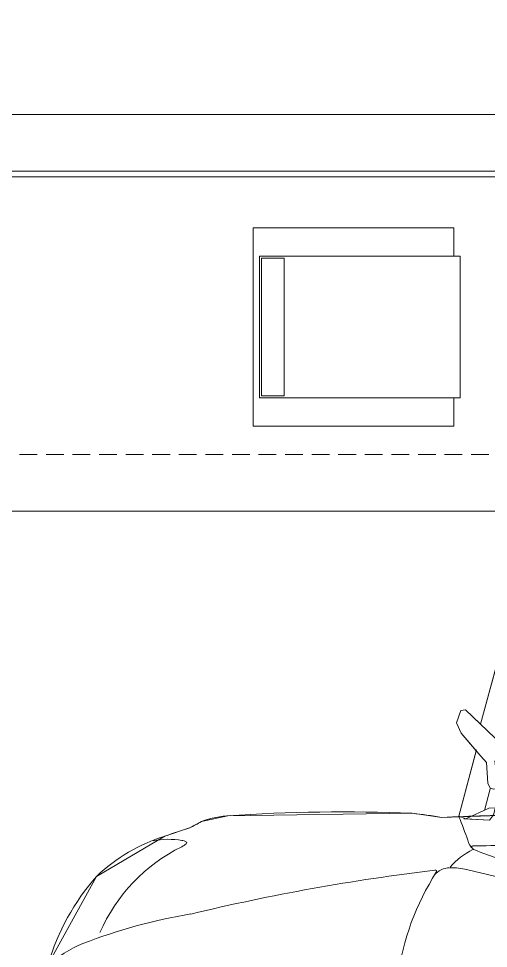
# Model space of a CAD drawing. Extents: x -1281 to 23780, y 0 to 7214.
# Drawn here: x 1322.2 to 1488, y 1670.7 to 1998.9 of the extents above; entities that cross this region are included whole.
import ezdxf

# ---------------------------------------------------------------- set-up
doc = ezdxf.new("R2010")
doc.units = 0
doc.header["$LTSCALE"] = 25
doc.header["$MEASUREMENT"] = 0
doc.linetypes.add('DOT2', pattern=[0.125, 0, -0.125])
doc.linetypes.add('HIDDEN', pattern=[0.375, 0.25, -0.125])
doc.layers.get('0').update_dxf_attribs({"color": 9, "lineweight": 9})
for name, color, linetype, lineweight in [('00', 9, 'Continuous', 9), ('04', 9, 'Continuous', 9), ('05', 9, 'Continuous', 9), ('06D', 9, 'Continuous', 9), ('10', 9, 'Continuous', 9), ('14', 9, 'Continuous', 9), ('20', 9, 'DOT2', 9), ('40', 9, 'Continuous', 9), ('40B', 9, 'Continuous', 9)]:
    doc.layers.add(name, color=color, linetype=linetype, lineweight=lineweight)

# ---------------------------------------------------------------- blocks, each defined once
blk = doc.blocks.new('p-audi_koltuk1')
for points in [[(60, -70.8), (70, -70.8), (70, 0), (0, 0), (0, -70.8), (10, -70.8), (10, -2.2), (60, -2.2), (60, -70.8)], [(10, -73), (60, -73), (60, -2.2), (10, -2.2), (10, -73)], [(59.3, -10.9), (10.7, -10.9), (10.7, -2.9), (59.3, -2.9), (59.3, -10.9)]]:
    blk.add_lwpolyline(points, close=True)
blk = doc.blocks.new('Group-321-1')
at = {"lineweight": 0}
blk.add_lwpolyline([(384782.053, 69369.4394), (384781.9224, 69369.1627), (384781.8618, 69369.0762), (384781.5727, 69368.4935), (384781.5478, 69368.4017), (384781.5488, 69368.3546), (384781.5351, 69368.2638), (384781.5515, 69367.9843), (384781.5515, 69367.9843), (384781.749, 69367.6906)], dxfattribs=at)
for centre, radius, start, end in [((384678.7517, 69458.2208), 136.4506, 319.252602, 319.492588), ((384795.1786, 69363.075), 14.5872, 154.13193, 155.3338), ((384791.1445, 69364.8055), 10.0957, 153.3898, 154.10666), ((384781.4441, 69369.9694), 0.9862, 309.9162, 319.8631), ((384781.8012, 69367.5574), 1.667, 81.8864, 84.9423), ((384782.0501, 69369.2603), 0.0543, 255.4486, 293.8595), ((384782.0653, 69369.2123), 0.00351, 147.6525, 275.8013), ((384782.3152, 69369.2019), 0.2415, 178.3112, 202.8017), ((384782.0803, 69369.2075), 0.00659, 121.6403, 166.7715), ((384783.0277, 69368.3243), 1.3873, 142.8163, 147.1796), ((384782.2724, 69369.0259), 0.196, 137.8698, 155.4348), ((384782.1584, 69369.074), 0.0723, 153.7582, 202.5543), ((384787.0532, 69366.1374), 5.9654, 150.48594, 156.73647), ((384789.1281, 69366.4456), 7.5187, 159.68697, 166.35156), ((384782.0818, 69369.0554), 0.00481, 20.9384, 175.9317), ((384782.8576, 69369.5029), 0.8909, 210.0252, 235.5657), ((384781.8971, 69368.3577), 0.3521, 155.6746, 172.8272), ((384781.2507, 69368.3722), 0.2986, 356.6067, 5.6602), ((384764.3472, 69370.8859), 17.3868, 351.32617, 351.63129), ((384781.8007, 69368.141), 0.2809, 142.998, 163.907), ((384781.6108, 69368.2877), 0.0411, 126.4313, 146.9765), ((384781.5894, 69368.3179), 0.00398, 74.7912, 133.7856), ((384781.5845, 69368.3135), 0.0102, 1.6376, 54.3963), ((384781.5006, 69368.3013), 0.0949, 358.817, 7.3839), ((384782.2012, 69368.2894), 0.6058, 179.0659, 219.4798), ((384782.1373, 69368.159), 0.6112, 170.0439, 196.5991), ((384783.574, 69367.6511), 1.8423, 162.0199, 174.3284), ((384782.3166, 69368.2853), 0.8221, 201.4762, 226.3392), ((384782.1191, 69367.7954), 0.3803, 174.3105, 196.6697)]:
    blk.add_arc(centre, radius, start, end, dxfattribs=at)
blk = doc.blocks.new('Group-322-1')
for p, q in [((384781.331, 69370.2105), (384781.2966, 69370.1597)), ((384781.5743, 69369.9737), (384781.331, 69370.2105)), ((384781.2966, 69370.1597), (384781.2703, 69370.0916)), ((384781.2703, 69370.0916), (384781.2557, 69370.0172)), ((384781.2352, 69370.0373), (384781.1991, 69370.0045)), ((384781.2557, 69370.0172), (384781.2352, 69370.0373)), ((384781.9623, 69369.3941), (384781.2557, 69370.0169)), ((384781.2557, 69370.0169), (384781.2754, 69369.9991)), ((384781.1991, 69370.0045), (384781.1619, 69369.9731)), ((384781.784, 69369.4706), (384781.1997, 69370.004)), ((384781.1619, 69369.9731), (384781.1407, 69369.9383)), ((384781.6545, 69369.8691), (384781.5743, 69369.9737)), ((384781.1407, 69369.9383), (384781.6919, 69369.4347)), ((384781.7823, 69369.6607), (384781.6545, 69369.8691)), ((384781.9441, 69369.4245), (384781.7823, 69369.6607)), ((384781.6228, 69369.4109), (384781.7921, 69369.4695)), ((384781.7921, 69369.4695), (384781.8013, 69369.4647)), ((384781.8013, 69369.4647), (384781.8317, 69369.4193)), ((384781.8241, 69369.4453), (384781.8377, 69369.4563)), ((384781.8377, 69369.4563), (384781.862, 69369.4435)), ((384781.8317, 69369.4193), (384781.8727, 69369.4049)), ((384781.862, 69369.4435), (384781.8993, 69369.4183)), ((384781.8993, 69369.4183), (384781.9205, 69369.3851)), ((384781.9863, 69369.3597), (384781.9441, 69369.4245)), ((384781.6183, 69369.395), (384781.6228, 69369.4109)), ((384781.6494, 69369.3621), (384781.6183, 69369.395)), ((384781.7937, 69369.3845), (384781.6889, 69369.3595)), ((384781.8226, 69369.3912), (384781.7937, 69369.3845)), ((384781.8894, 69369.3631), (384781.8226, 69369.3912)), ((384781.9205, 69369.3851), (384781.9175, 69369.372)), ((384781.6889, 69369.3595), (384781.6494, 69369.3621)), ((384781.7664, 69369.3807), (384781.9464, 69369.2177)), ((384781.9084, 69369.3622), (384781.8894, 69369.3631)), ((384781.9175, 69369.372), (384781.9084, 69369.3622)), ((384781.9692, 69369.3081), (384781.9114, 69369.3606)), ((384781.97, 69369.3257), (384781.9863, 69369.3597)), ((384781.9659, 69369.2362), (384781.97, 69369.3257)), ((384781.9978, 69369.329), (384781.9767, 69369.3483)), ((384782.008, 69369.3088), (384781.9978, 69369.329)), ((384781.9625, 69369.2298), (384782.008, 69369.3088))]:
    blk.add_line(p, q)
blk.add_lwpolyline([(384781.331, 69370.2105), (384781.5743, 69369.9737), (384781.6545, 69369.8691), (384781.7823, 69369.6607), (384781.9441, 69369.4245), (384781.9863, 69369.3597), (384781.9796, 69369.3457), (384781.9978, 69369.329), (384782.008, 69369.3088), (384781.9659, 69369.2362), (384781.9464, 69369.2177), (384781.7687, 69369.3785), (384781.6889, 69369.3595), (384781.6494, 69369.3621), (384781.6183, 69369.395), (384781.6228, 69369.4109), (384781.6919, 69369.4347), (384781.1407, 69369.9383), (384781.1619, 69369.9731), (384781.1991, 69370.0045), (384781.2352, 69370.0373), (384781.2557, 69370.0169), (384781.2703, 69370.0916), (384781.2966, 69370.1597)], close=True)
blk = doc.blocks.new('p-audi_arac')
at = {"layer": '06D', "lineweight": 0, "flags": 128}
blk.add_lwpolyline([(695.6, 0.8), (-4.4, 0.8), (-4.4, 400.8), (695.6, 400.8)], close=True, dxfattribs=at)
at = {"layer": '04', "xscale": 100, "yscale": 100, "zscale": 100, "rotation": 117.1763778173342}
for name in ['Group-321-1', 'Group-322-1']:
    blk.add_blockref(name, (23745751.03, -31061967.79), dxfattribs=at)
blk = doc.blocks.new('p-zemin kat')
at = {"layer": '00'}
blk.add_lwpolyline([(1262.5, 1945), (1882.5, 1945), (1882.5, 1965), (1262.5, 1965)], close=True, dxfattribs=at)
at = {"layer": '14'}
blk.add_lwpolyline([(1182.5, 1943), (1964.5, 1943), (1964.5, 2480), (1962.5, 2480)], dxfattribs=at)
at = {"layer": '20', "linetype": 'HIDDEN', "lineweight": 0}
blk.add_lwpolyline([(1947.5, 1845), (1182.5, 1845), (1182.5, 1945), (1947.5, 1945)], close=True, dxfattribs=at)
at = {"layer": '40'}
blk.add_lwpolyline([(1964.5, 1355), (1184.5, 1355), (1184.5, 1943), (1964.5, 1943)], close=True, dxfattribs=at)
at = {"layer": '40B'}
blk.add_lwpolyline([(1162.5, 1385), (1162.5, 1945), (1959.5, 1945), (1959.5, 1385)], close=True, dxfattribs=at)

msp = doc.modelspace()

# ---------------------------------------------------------------- block references
at = {"layer": '04', "rotation": 180}
msp.add_blockref('p-audi_arac', (1918.1, 1825.8), dxfattribs=at)
at = {"layer": '05', "xscale": -1, "rotation": 90}
msp.add_blockref('p-audi_koltuk1', (1405, 1925), dxfattribs=at)
at = {"layer": '10'}
msp.add_blockref('p-zemin kat', (0, 0), dxfattribs=at)

doc.saveas('drawing.dxf')
